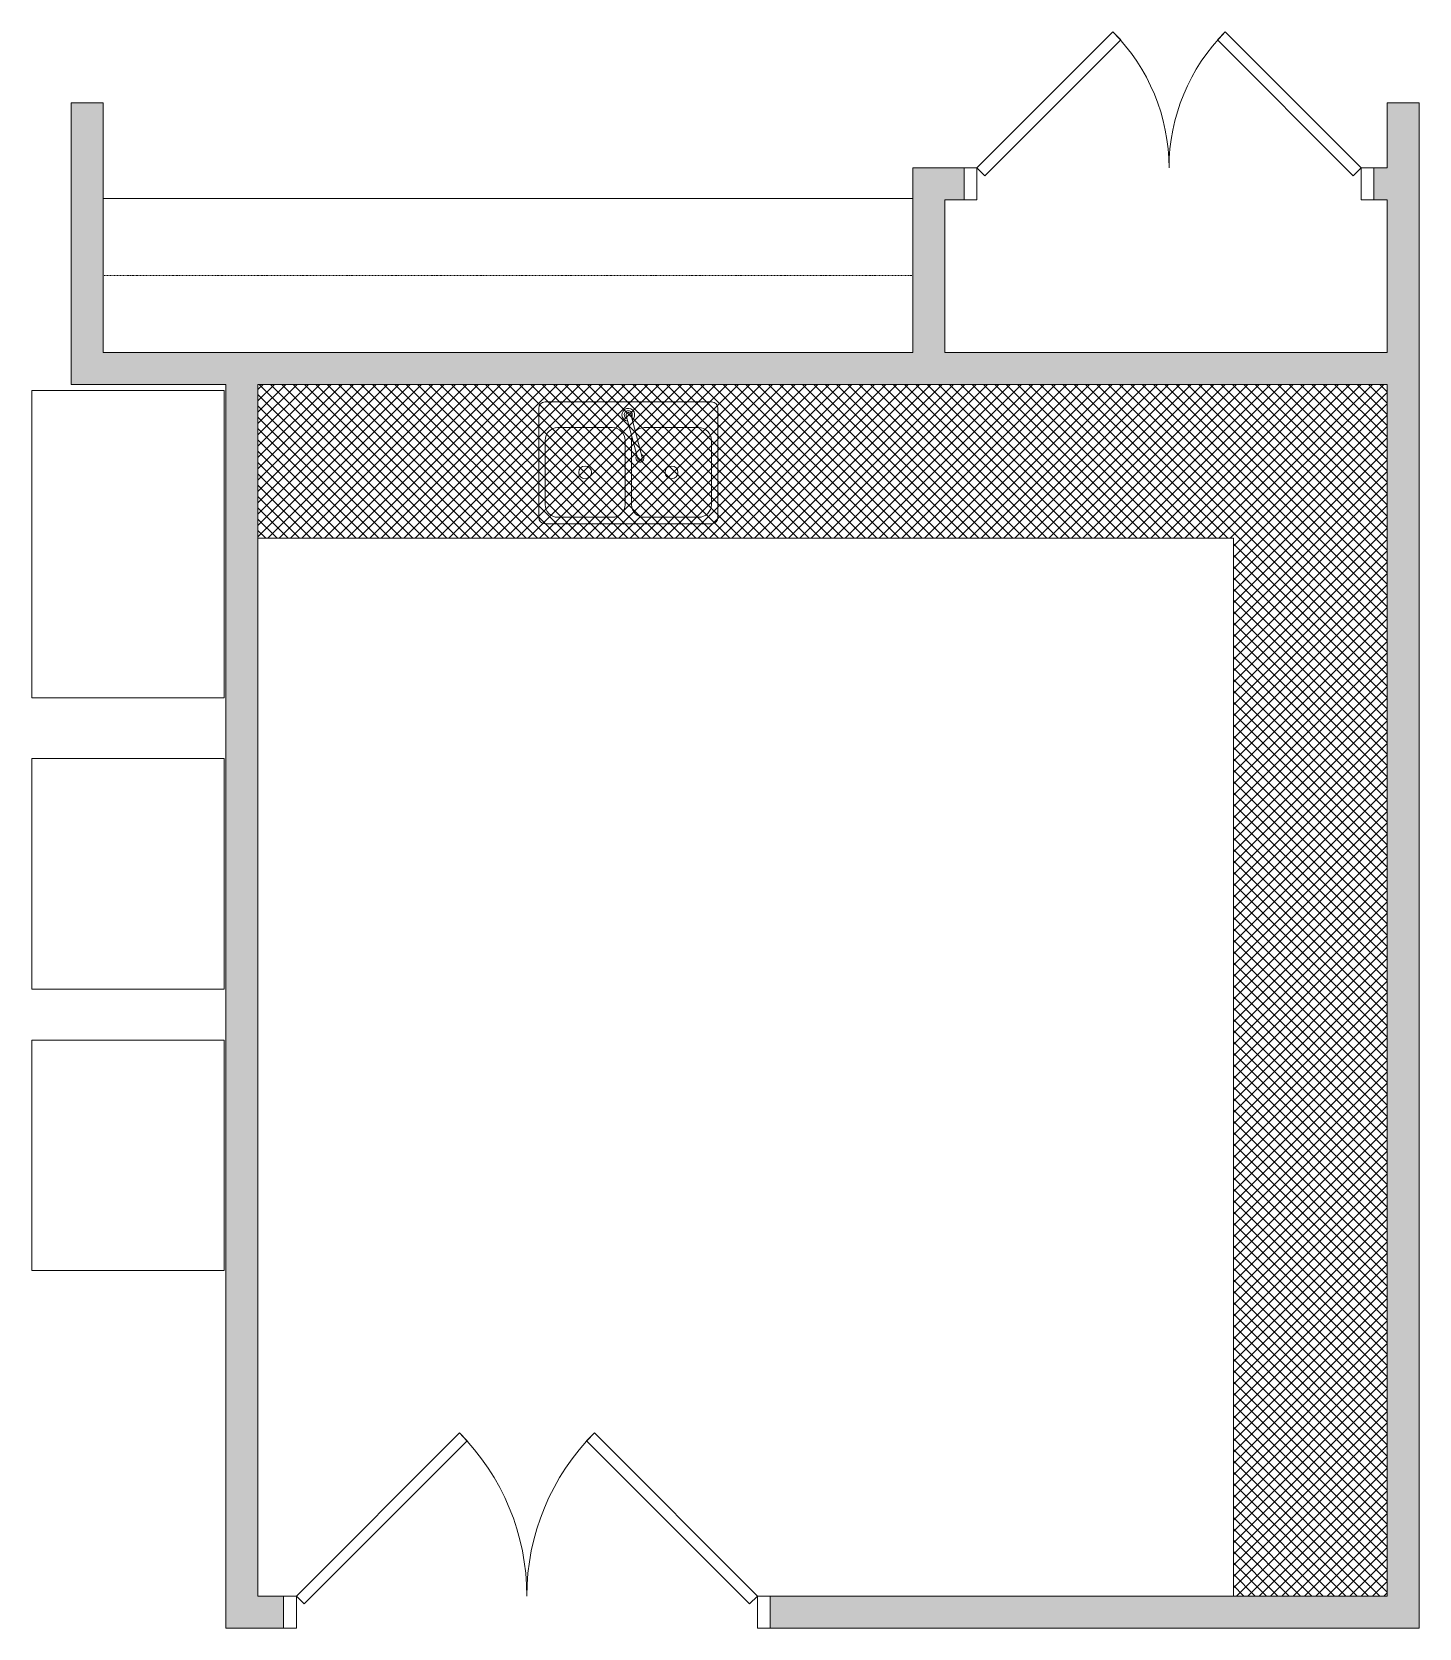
# Model space of a CAD drawing. Header units: inches. Extents: x -675 to 1187, y -924 to 1124.
# Drawn here: x -320.8 to -104.2, y 280.1 to 529.3 of the extents above; entities that cross this region are included whole.
import ezdxf

# ---------------------------------------------------------------- set-up
doc = ezdxf.new("R2010")
doc.units = ezdxf.units.IN
doc.header["$MEASUREMENT"] = 0
doc.linetypes.add('IMPORT-HIDDEN2', pattern=[0.1875, 0.125, -0.0625])
for name, color, linetype, lineweight in [('A-Door-E', 250, 'Continuous', 13), ('A-Flor-Case', 7, 'Continuous', 20), ('A-Flor-Case-ETR', 50, 'Continuous', 9), ('A-Flor-Case-hatch', 50, 'Continuous', 9), ('A-Furn-Chair', 250, 'Continuous', 13), ('A-Wall-E', 50, 'Continuous', 9), ('Base_dwg', 8, 'Continuous', 9), ('P-Flor-Fixt', 250, 'Continuous', 13)]:
    doc.layers.add(name, color=color, linetype=linetype, lineweight=lineweight)

# ---------------------------------------------------------------- blocks, each defined once
blk = doc.blocks.new('Base_dwg__U310-727884-Level 1 Copy 1')
at = {"layer": 'A-Wall-E'}
blk.add_hatch(color=256, dxfattribs=at).paths.add_polyline_path([(43.96, -2.5), (38.96, 2.5), (0, 2.5), (0, -2.5)], flags=0)
at = {"layer": 'A-Wall-E', "flags": 128}
blk.add_lwpolyline([(38.96, 2.5), (0, 2.5), (0, -2.5), (43.96, -2.5)], dxfattribs=at)
blk = doc.blocks.new('Base_dwg__U312-727886-Level 1 Copy 1')
at = {"layer": 'A-Wall-E'}
for points in [[(21.66, -2.5), (24.16, -1.25), (24.16, 2.5), (2.5, 2.5), (-2.5, -2.5)], [(131.45, -2.5), (131.45, 1.25), (128.95, 2.5), (24.16, 2.5), (24.16, -1.25), (26.66, -2.5), (78.94, -2.5)], [(203, -2.5), (204.25, 0), (203, 2.5), (133.95, 2.5), (131.45, 1.25), (131.45, -2.5)]]:
    blk.add_hatch(color=256, dxfattribs=at).paths.add_polyline_path(points, flags=0)
for p, q in [((203, 2.5), (133.95, 2.5)), ((-2.5, -2.5), (21.66, -2.5))]:
    blk.add_line(p, q, dxfattribs=at)
at = {"layer": 'A-Wall-E', "flags": 128}
for points in [[(128.95, 2.5), (24.16, 2.5), (2.5, 2.5)], [(26.66, -2.5), (131.45, -2.5), (203, -2.5)]]:
    blk.add_lwpolyline(points, dxfattribs=at)
blk = doc.blocks.new('Base_dwg__U315-727889-Level 1 Copy 1')
at = {"layer": 'A-Wall-E'}
for points in [[(12.65, 2.5), (0, 2.5), (0, -2.5), (10.15, -2.5), (12.65, -1.25)], [(41.47, 2.5), (12.65, 2.5), (12.65, -1.25), (15.15, -2.5), (38.97, -2.5), (41.47, -1.25)], [(238.1, 2.5), (41.47, 2.5), (41.47, -1.25), (43.97, -2.5), (233.1, -2.5)]]:
    blk.add_hatch(color=256, dxfattribs=at).paths.add_polyline_path(points, flags=0)
for p, q in [((15.15, -2.5), (38.97, -2.5)), ((43.97, -2.5), (233.1, -2.5))]:
    blk.add_line(p, q, dxfattribs=at)
at = {"layer": 'A-Wall-E', "flags": 128}
blk.add_lwpolyline([(238.1, 2.5), (41.47, 2.5), (12.65, 2.5), (0, 2.5), (0, -2.5), (10.15, -2.5)], dxfattribs=at)
blk = doc.blocks.new('Base_dwg__U316-727890-Level 1 Copy 1')
at = {"layer": 'A-Wall-E'}
for points in [[(98.85, 2.5), (-2.5, 2.5), (2.5, -2.5), (98.85, -2.5)], [(183.85, 2.5), (174.85, 2.5), (174.85, -2.5), (178.85, -2.5)]]:
    blk.add_hatch(color=256, dxfattribs=at).paths.add_polyline_path(points, flags=0)
at = {"layer": 'A-Wall-E', "flags": 128}
for points in [[(2.5, -2.5), (98.85, -2.5), (98.85, 2.5), (-2.5, 2.5)], [(183.85, 2.5), (174.85, 2.5), (174.85, -2.5), (178.85, -2.5)]]:
    blk.add_lwpolyline(points, dxfattribs=at)
blk = doc.blocks.new('Base_dwg__U317-727891-Level 1 Copy 1')
at = {"layer": 'A-Wall-E'}
blk.add_hatch(color=256, dxfattribs=at).paths.add_polyline_path([(-2.5, 2.5), (2.5, -2.5), (191.64, -2.5), (192.89, 0), (191.64, 2.5), (71.79, 2.5)], flags=0)
for p, q in [((191.64, 2.5), (-2.5, 2.5)), ((2.5, -2.5), (191.64, -2.5))]:
    blk.add_line(p, q, dxfattribs=at)
blk = doc.blocks.new('Base_dwg__U352-727926-Level 1 Copy 1')
at = {"layer": 'A-Wall-E'}
for points in [[(8, -2.5), (8, 2.5), (0, 2.5), (5, -2.5)], [(72, -2.5), (74.06, -2.5), (75.31, 0), (74.06, 2.5), (72, 2.5)]]:
    blk.add_hatch(color=256, dxfattribs=at).paths.add_polyline_path(points, flags=0)
at = {"layer": 'A-Wall-E', "flags": 128}
for points in [[(5, -2.5), (8, -2.5), (8, 2.5), (0, 2.5)], [(74.06, 2.5), (72, 2.5), (72, -2.5), (74.06, -2.5)]]:
    blk.add_lwpolyline(points, dxfattribs=at)
blk = doc.blocks.new('Base_dwg__U353-727927-Level 1 Copy 1')
at = {"layer": 'A-Wall-E'}
blk.add_hatch(color=256, dxfattribs=at).paths.add_polyline_path([(27.56, 0), (26.31, 2.5), (2.5, 2.5), (-2.5, -2.5), (26.31, -2.5)], flags=0)
for p, q in [((26.31, 2.5), (2.5, 2.5)), ((-2.5, -2.5), (26.31, -2.5))]:
    blk.add_line(p, q, dxfattribs=at)
blk = doc.blocks.new('Base_dwg__U412-727986-Level 1 Copy 1')
at = {"layer": 'A-Door-E', "flags": 128}
for points in [[(2, 5), (3.24, 3.76), (28.69, 29.22), (27.46, 30.46)], [(74, 5), (72.76, 3.76), (47.31, 29.22), (48.54, 30.46)], [(2, 0), (0, 0), (0, 5), (2, 5)], [(74, 0), (76, 0), (76, 5), (74, 5)]]:
    blk.add_lwpolyline(points, close=True, dxfattribs=at)
at = {"layer": 'A-Door-E', "color": 50, "lineweight": 9}
for centre, start, end in [((2, 5), 0, 45), ((74, 5), 135, 180)]:
    blk.add_arc(centre, 36, start, end, dxfattribs=at)
blk = doc.blocks.new('Base_dwg__U413-727987-Level 1 Copy 1')
at = {"layer": 'A-Door-E', "flags": 128}
for points in [[(2, 5), (3.24, 3.76), (24.45, 24.98), (23.21, 26.21)], [(62, 5), (60.76, 3.76), (39.55, 24.98), (40.79, 26.21)], [(2, 0), (0, 0), (0, 5), (2, 5)], [(62, 0), (64, 0), (64, 5), (62, 5)]]:
    blk.add_lwpolyline(points, close=True, dxfattribs=at)
at = {"layer": 'A-Door-E', "color": 50, "lineweight": 9}
for centre, start, end in [((2, 5), 360, 45), ((62, 5), 135, 180)]:
    blk.add_arc(centre, 30, start, end, dxfattribs=at)
blk = doc.blocks.new('Base_dwg-531197-Level 1 Copy 1')
at = {"layer": 'A-Flor-Case-hatch'}
h = blk.add_hatch(dxfattribs=at)
h.set_pattern_fill('FP_2', color=256, style=0, pattern_type=2)
h.set_pattern_definition([(315, (763.286, 1257.063), (0.8838835, 0.8838835), []), (45, (763.286, 1257.063), (-0.8838835, 0.8838835), [])])
h.paths.add_polyline_path([(867.63, 1209.06), (891.63, 1209.06), (891.63, 1398.2), (715.29, 1398.2), (715.29, 1374.2), (867.63, 1374.2), (867.63, 1278.35)], flags=0)
at = {"layer": 'A-Flor-Case', "flags": 128}
blk.add_lwpolyline([(715.29, 1398.2), (715.29, 1374.2), (867.63, 1374.2), (867.63, 1209.06), (891.63, 1209.06), (891.63, 1398.2)], close=True, dxfattribs=at)
at = {"layer": 'A-Flor-Case-ETR', "flags": 128}
blk.add_lwpolyline([(817.58, 1427.2), (691.13, 1427.2), (691.13, 1403.2), (817.58, 1403.2)], close=True, dxfattribs=at)
at = {"layer": 'A-Flor-Case-ETR', "linetype": 'IMPORT-HIDDEN2', "flags": 128}
blk.add_lwpolyline([(817.58, 1403.2), (691.13, 1403.2), (691.13, 1415.2), (817.58, 1415.2)], close=True, dxfattribs=at)
at = {"layer": 'A-Furn-Chair', "flags": 128}
for points in [[(710, 1349.27), (710, 1397.27), (680, 1397.27), (680, 1349.27)], [(710, 1303.82), (710, 1339.82), (680, 1339.82), (680, 1303.82)], [(710, 1259.86), (710, 1295.86), (680, 1295.86), (680, 1259.86)]]:
    blk.add_lwpolyline(points, close=True, dxfattribs=at)
at = {"layer": 'P-Flor-Fixt'}
for p, q in [((786.14, 1395.46), (760.14, 1395.46)), ((760.14, 1395.46), (786.14, 1395.46)), ((759.14, 1394.46), (759.14, 1377.46)), ((759.14, 1377.46), (759.14, 1394.46)), ((774.6, 1386.6), (772.78, 1393.36)), ((772.78, 1393.36), (774.6, 1386.6)), ((775.32, 1386.8), (773.51, 1393.56)), ((773.51, 1393.56), (775.32, 1386.8)), ((787.14, 1377.46), (787.14, 1394.46)), ((787.14, 1394.46), (787.14, 1377.46)), ((762.14, 1391.46), (770.63, 1391.46)), ((770.63, 1391.46), (762.14, 1391.46)), ((784.12, 1391.46), (775.63, 1391.46)), ((775.63, 1391.46), (784.12, 1391.46)), ((760.14, 1389.46), (760.14, 1379.46)), ((760.14, 1379.46), (760.14, 1389.46)), ((772.63, 1379.46), (772.63, 1389.46)), ((772.63, 1389.46), (772.63, 1379.46)), ((773.63, 1379.46), (773.63, 1389.46)), ((773.63, 1389.46), (773.63, 1379.46)), ((786.12, 1389.46), (786.12, 1379.46)), ((786.12, 1379.46), (786.12, 1389.46)), ((760.14, 1376.46), (786.14, 1376.46)), ((786.14, 1376.46), (760.14, 1376.46)), ((762.14, 1377.46), (770.63, 1377.46)), ((770.63, 1377.46), (762.14, 1377.46)), ((784.12, 1377.46), (775.63, 1377.46)), ((775.63, 1377.46), (784.12, 1377.46))]:
    blk.add_line(p, q, dxfattribs=at)
for centre, radius, start, end in [((760.14, 1394.46), 1, 90, 180), ((760.14, 1394.46), 1, 90, 180), ((786.14, 1394.46), 1, 0, 90), ((786.14, 1394.46), 1, 0, 90), ((773.13, 1393.46), 1, 307.7743, 263.7195), ((773.13, 1393.46), 1, 307.7743, 263.7195), ((773.13, 1393.46), 0.625, 323.2666, 249.5002), ((773.13, 1393.46), 0.625, 323.2666, 249.5002), ((773.15, 1393.46), 0.375, 15, 195), ((773.15, 1393.46), 0.375, 15, 195), ((762.14, 1389.46), 2, 90, 180), ((762.14, 1389.46), 2, 90, 180), ((770.63, 1389.46), 2, 0, 90), ((770.63, 1389.46), 2, 0, 90), ((775.63, 1389.46), 2, 90, 134.6983), ((775.63, 1389.46), 2, 90, 134.6983), ((784.12, 1389.46), 2, 0, 90), ((784.12, 1389.46), 2, 0, 90), ((775.63, 1389.46), 2, 165.5126, 180), ((775.63, 1389.46), 2, 165.5126, 180), ((766.39, 1384.46), 1, 0, 180), ((766.39, 1384.46), 1, 0, 180), ((774.95, 1386.69), 0.625, 140.5, 66.7334), ((774.95, 1386.69), 0.625, 140.5, 66.7334), ((774.96, 1386.7), 0.375, 195, 15), ((774.96, 1386.7), 0.375, 195, 15), ((779.88, 1384.46), 1, 0, 180), ((779.88, 1384.46), 1, 0, 180), ((766.39, 1384.46), 1, 180, 0), ((766.39, 1384.46), 1, 180, 0), ((779.88, 1384.46), 1, 180, 0), ((779.88, 1384.46), 1, 180, 0), ((762.14, 1379.46), 2, 180, 270), ((762.14, 1379.46), 2, 180, 270), ((770.63, 1379.46), 2, 270, 0), ((770.63, 1379.46), 2, 270, 0), ((775.63, 1379.46), 2, 180, 270), ((775.63, 1379.46), 2, 180, 270), ((784.12, 1379.46), 2, 270, 0), ((784.12, 1379.46), 2, 270, 0), ((760.14, 1377.46), 1, 180, 270), ((760.14, 1377.46), 1, 180, 270), ((786.14, 1377.46), 1, 270, 0), ((786.14, 1377.46), 1, 270, 0)]:
    blk.add_arc(centre, radius, start, end, dxfattribs=at)
for name, p in [('Base_dwg__U413-727987-Level 1 Copy 1', (825.58, 1427.01)), ('Base_dwg__U352-727926-Level 1 Copy 1', (817.58, 1429.51))]:
    blk.add_blockref(name, p)
for name, p, rotation in [('Base_dwg__U310-727884-Level 1 Copy 1', (688.63, 1442.16), 270), ('Base_dwg__U315-727889-Level 1 Copy 1', (894.13, 1442.16), 270), ('Base_dwg__U353-727927-Level 1 Copy 1', (820.08, 1429.51), 270), ('Base_dwg__U312-727886-Level 1 Copy 1', (688.63, 1400.7), 359.9990882720764), ('Base_dwg__U317-727891-Level 1 Copy 1', (712.79, 1206.56), 89.99999999999997), ('Base_dwg__U316-727890-Level 1 Copy 1', (894.13, 1206.56), 180)]:
    blk.add_blockref(name, p, dxfattribs=dict(rotation=rotation))
at = {"extrusion": (0, 0, -1), "zscale": -1}
blk.add_blockref('Base_dwg__U412-727986-Level 1 Copy 1', (-795.29, 1204.06), dxfattribs=at)

msp = doc.modelspace()

# ---------------------------------------------------------------- block references
at = {"layer": 'Base_dwg', "color": 7, "lineweight": 20}
msp.add_blockref('Base_dwg-531197-Level 1 Copy 1', (-1000.79, -923.95), dxfattribs=at)

doc.saveas('drawing.dxf')
